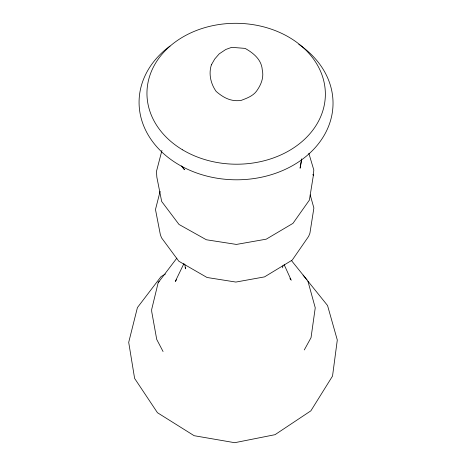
<?xml version="1.0" encoding="UTF-8"?>
<svg xmlns="http://www.w3.org/2000/svg" width="466" height="466" viewBox="0 0 466 466"><rect width="100%" height="100%" fill="white"/><g stroke="black" fill="none" stroke-linecap="round" stroke-linejoin="round"><path stroke-width="0.7" d="M161.941 150.401L156.477 171.389L156.832 177.097L161.673 201.469L179.014 224.461L206.362 239.763L236.408 244.429L266.243 239.169L292.963 223.36L309.395 200.089L313.321 175.682L313.81 169.979L308.842 153.308M282.612 267.857L282.92 265.725M301.636 159.174L300.098 168.209L301.729 158.941M185.707 267.496L185.398 268.859L184.885 264.595M159.151 281.4L158.166 282.705L151.654 309.581L151.747 311.801L156.722 339.405L163.065 351.533M160.123 191.305L155.481 209.519L160.356 234.695L161.551 237.835L178.816 261.228L207.026 277.486L235.866 282.064L264.507 276.891L292.252 260.075L308.62 236.384L309.913 233.227L313.88 208.017L310.199 194.887M183.988 263.459L175.268 281.452L176.55 279.751M304.286 349.925L311.032 337.675L315.249 307.81L307.915 281.138M158.166 282.705L176.853 258.141M165.413 274.037L161.061 276.577L137.423 307.577L128.703 342.353L134.61 378.398L157.45 412.707L194.136 435.698L234.718 442.7L275.022 434.685L310.869 410.837L332.532 376.074L337.297 340.011L327.551 305.527L303.075 275.103M181.361 165.902L184.536 169.735L181.886 166.35M291.291 260.354L306.983 279.856M289.904 278.569L290.79 279.682M284.138 264.63L291.233 280.241M312.907 174.296L313.321 175.682M298.793 44.311A96.98 77.03 0.7 0 1 307.473 155.201A96.98 77.03 0.7 0 1 167.69 157.1A96.98 77.03 0.7 0 1 170.003 46.064M211.378 64.844C208.477 73.931 210.708 83.746 216.154 91.418C223.505 97.79 231.025 101.792 241.027 100.446C246.601 98.32 252.601 96.246 256.387 91.342C260.925 85.08 264.123 77.682 262.259 69.807C261.56 59.66 253.37 52.978 245.104 48.394L231.724 47.334L225.812 49.466L219.201 53.87L214.756 58.984L211.378 64.844M182.567 149.831A89.21 70.453 0.7 0 0 324.715 102.654A89.21 70.453 0.7 0 0 201.195 28.776A89.21 70.453 0.7 0 0 182.567 149.831"/></g></svg>
